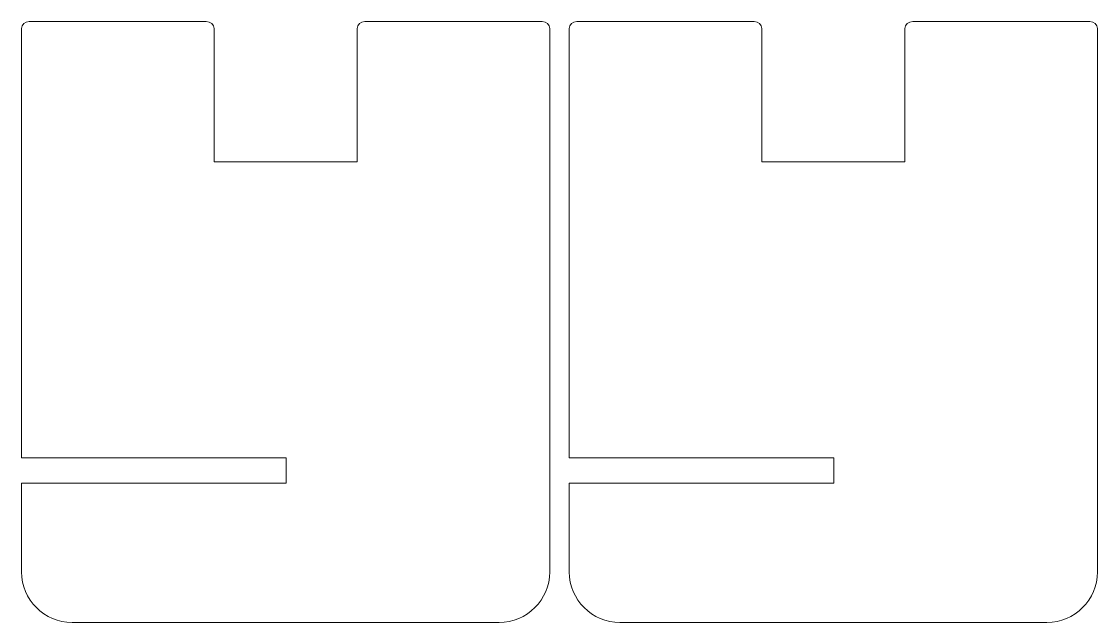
# Model space of a CAD drawing. Header units: millimetres. Extents: x -328 to 276, y -219 to 45.
# Drawn here: x -68.6 to 101.5, y -219.4 to -124.4 of the extents above; entities that cross this region are included whole.
import ezdxf

# ---------------------------------------------------------------- set-up
doc = ezdxf.new("R2010")
doc.units = ezdxf.units.MM
doc.header["$MEASUREMENT"] = 0
doc.layers.add('layer 1', color=7, linetype='Continuous')

msp = doc.modelspace()

# ---------------------------------------------------------------- linework, layer by layer
at = {"layer": 'layer 1', "color": 250, "lineweight": 9}
for points in [[(-38.164, -146.5333), (-38.164, -146.5333), (-15.5273, -146.5333), (-15.5273, -146.5333), (-15.5273, -146.5333), (-15.5273, -146.5333), (-15.5273, -125.4692), (-15.5273, -125.4692), (-15.5273, -125.4692), (-15.5273, -124.86), (-14.9806, -124.3632), (-14.3103, -124.3632), (-14.3103, -124.3632), (-14.3103, -124.3632), (13.6823, -124.3632), (13.6823, -124.3632), (13.6823, -124.3632), (14.3527, -124.3632), (14.8994, -124.8603), (14.8994, -125.4692), (14.8994, -125.4692), (14.8994, -125.4692), (14.8994, -211.3632), (14.8994, -211.3632), (14.8994, -211.3632), (14.8994, -215.7694), (11.3056, -219.3632), (6.8994, -219.3632), (6.8994, -219.3632), (-15.5973, -219.3632), (-38.094, -219.3632), (-60.5906, -219.3632), (-60.5906, -219.3632), (-64.9968, -219.3632), (-68.5906, -215.7694), (-68.5906, -211.3632), (-68.5906, -211.3632), (-68.5906, -206.6891), (-68.5906, -202.015), (-68.5906, -197.3409), (-68.5906, -197.3409), (-68.5906, -197.3409), (-26.7456, -197.3409), (-26.7456, -197.3409), (-26.7456, -197.3409), (-26.7456, -197.3409), (-26.7456, -193.3409), (-26.7456, -193.3409), (-26.7456, -193.3409), (-26.7456, -193.3409), (-68.5906, -193.3409), (-68.5906, -193.3409), (-68.5906, -193.3409), (-68.5906, -193.3409), (-68.5906, -125.4692), (-68.5906, -125.4692), (-68.5906, -125.4692), (-68.5906, -124.86), (-68.0439, -124.3632), (-67.3735, -124.3632), (-67.3735, -124.3632), (-67.3735, -124.3632), (-39.3811, -124.3632), (-39.3811, -124.3632), (-39.3811, -124.3632), (-38.7107, -124.3632), (-38.164, -124.86), (-38.164, -125.4692), (-38.164, -125.4692), (-38.164, -125.4692), (-38.164, -146.5333), (-38.164, -146.5333)], [(48.4077, -146.5333), (48.4077, -146.5333), (71.0444, -146.5333), (71.0444, -146.5333), (71.0444, -146.5333), (71.0444, -146.5333), (71.0444, -125.4692), (71.0444, -125.4692), (71.0444, -125.4692), (71.0444, -124.86), (71.5911, -124.3632), (72.2614, -124.3632), (72.2614, -124.3632), (72.2614, -124.3632), (100.254, -124.3632), (100.254, -124.3632), (100.254, -124.3632), (100.9244, -124.3632), (101.4711, -124.8603), (101.4711, -125.4692), (101.4711, -125.4692), (101.4711, -125.4692), (101.4711, -211.3632), (101.4711, -211.3632), (101.4711, -211.3632), (101.4711, -215.7694), (97.8773, -219.3632), (93.4711, -219.3632), (93.4711, -219.3632), (70.9744, -219.3632), (48.4777, -219.3632), (25.9811, -219.3632), (25.9811, -219.3632), (21.5749, -219.3632), (17.9811, -215.7694), (17.9811, -211.3632), (17.9811, -211.3632), (17.9811, -206.6891), (17.9811, -202.015), (17.9811, -197.3409), (17.9811, -197.3409), (17.9811, -197.3409), (59.8261, -197.3409), (59.8261, -197.3409), (59.8261, -197.3409), (59.8261, -197.3409), (59.8261, -193.3409), (59.8261, -193.3409), (59.8261, -193.3409), (59.8261, -193.3409), (17.9811, -193.3409), (17.9811, -193.3409), (17.9811, -193.3409), (17.9811, -193.3409), (17.9811, -125.4692), (17.9811, -125.4692), (17.9811, -125.4692), (17.9811, -124.86), (18.5278, -124.3632), (19.1982, -124.3632), (19.1982, -124.3632), (19.1982, -124.3632), (47.1906, -124.3632), (47.1906, -124.3632), (47.1906, -124.3632), (47.861, -124.3632), (48.4077, -124.86), (48.4077, -125.4692), (48.4077, -125.4692), (48.4077, -125.4692), (48.4077, -146.5333), (48.4077, -146.5333)]]:
    msp.add_open_spline(points, degree=3, knots=[0, 0, 0, 0, 0.05263158, 0.05263158, 0.05263158, 0.05263158, 0.10526316, 0.10526316, 0.10526316, 0.10526316, 0.15789474, 0.15789474, 0.15789474, 0.15789474, 0.21052632, 0.21052632, 0.21052632, 0.21052632, 0.26315789, 0.26315789, 0.26315789, 0.26315789, 0.31578947, 0.31578947, 0.31578947, 0.31578947, 0.36842105, 0.36842105, 0.36842105, 0.36842105, 0.42105263, 0.42105263, 0.42105263, 0.42105263, 0.47368421, 0.47368421, 0.47368421, 0.47368421, 0.52631579, 0.52631579, 0.52631579, 0.52631579, 0.57894737, 0.57894737, 0.57894737, 0.57894737, 0.63157895, 0.63157895, 0.63157895, 0.63157895, 0.68421053, 0.68421053, 0.68421053, 0.68421053, 0.73684211, 0.73684211, 0.73684211, 0.73684211, 0.78947368, 0.78947368, 0.78947368, 0.78947368, 0.84210526, 0.84210526, 0.84210526, 0.84210526, 0.89473684, 0.89473684, 0.89473684, 0.89473684, 1, 1, 1, 1], dxfattribs=at)

doc.saveas('drawing.dxf')
